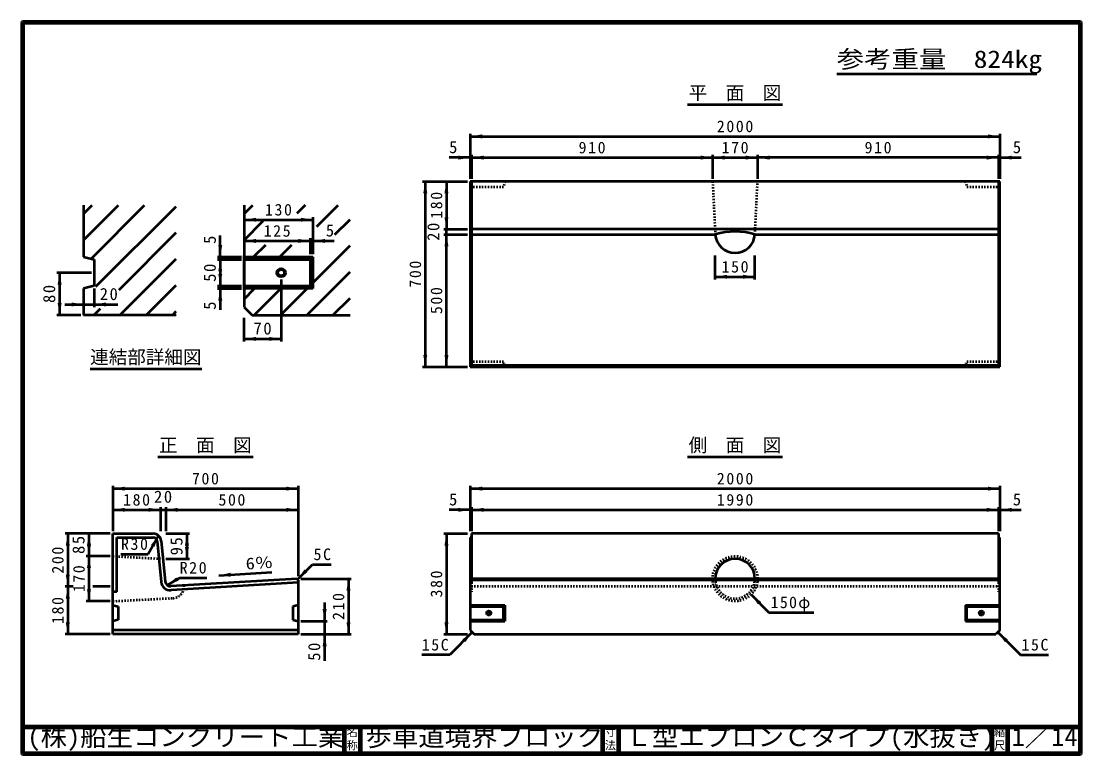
# Model space of a CAD drawing. Units: millimetres, scale not verified. Extents: x 100 to 4105, y 100 to 2870.
import ezdxf
from ezdxf.enums import TextEntityAlignment as Align

# ---------------------------------------------------------------- set-up
doc = ezdxf.new("R2010")
doc.units = ezdxf.units.MM
doc.header["$LTSCALE"] = 5
doc.linetypes.add('USER1', pattern=[2.2, 1, -1.2])
doc.layers.add('V-nasSTD', color=7, linetype='Continuous', lineweight=50)
doc.styles.add('ＭＳ ゴシック', font='')
doc.styles.get('ＭＳ ゴシック').set_extended_font_data('MS Gothic')

msp = doc.modelspace()

# ---------------------------------------------------------------- hatches: boundary and pattern name
at = {"layer": 'V-nasSTD'}
for points in [[(1840.824, 2442.5), (1795.824, 2435), (1840.824, 2427.5)], [(3750.824, 2427.5), (3795.824, 2435), (3750.824, 2442.5)], [(1750.824, 2347.5), (1795.824, 2355), (1750.824, 2362.5)], [(1845.824, 2362.5), (1800.824, 2355), (1845.824, 2347.5)], [(2665.824, 2347.5), (2710.824, 2355), (2665.824, 2362.5)], [(2755.824, 2362.5), (2710.824, 2355), (2755.824, 2347.5)], [(2835.824, 2347.5), (2880.824, 2355), (2835.824, 2362.5)], [(2925.824, 2347.5), (2880.824, 2355), (2925.824, 2362.5)], [(3745.824, 2362.5), (3790.824, 2355), (3745.824, 2347.5)], [(3840.824, 2347.5), (3795.824, 2355), (3840.824, 2362.5)], [(1633.324, 2220), (1625.824, 2265), (1618.324, 2220)], [(1713.324, 2220), (1705.824, 2265), (1698.324, 2220)], [(986.588, 2127.841), (941.588, 2120.341), (986.588, 2112.841)], [(1156.588, 2112.841), (1201.588, 2120.341), (1156.588, 2127.841)], [(1698.324, 2130), (1705.824, 2085), (1713.324, 2130)], [(986.588, 2047.841), (941.588, 2040.341), (986.588, 2032.841)], [(1146.588, 2032.841), (1191.588, 2040.341), (1146.588, 2047.841)], [(1246.588, 2032.841), (1201.588, 2040.341), (1246.588, 2047.841)], [(1713.324, 2020), (1705.824, 2065), (1698.324, 2020)], [(859.088, 2025.341), (851.588, 1980.341), (844.088, 2025.341)], [(859.088, 1925.341), (851.588, 1970.341), (844.088, 1925.341)], [(252.538, 1875.341), (245.038, 1920.341), (237.538, 1875.341)], [(844.088, 1915.341), (851.588, 1870.341), (859.088, 1915.341)], [(2765.824, 1897.5), (2720.824, 1905), (2765.824, 1912.5)], [(2825.824, 1912.5), (2870.824, 1905), (2825.824, 1897.5)], [(859.088, 1815.341), (851.588, 1860.341), (844.088, 1815.341)], [(237.538, 1805.341), (245.038, 1760.341), (252.538, 1805.341)], [(290.038, 1792.841), (335.038, 1800.341), (290.038, 1807.841)], [(420.038, 1807.841), (375.038, 1800.341), (420.038, 1792.841)], [(986.588, 1677.841), (941.588, 1670.341), (986.588, 1662.841)], [(1036.588, 1662.841), (1081.588, 1670.341), (1036.588, 1677.841)], [(1618.324, 1610), (1625.824, 1565), (1633.324, 1610)], [(1698.324, 1610), (1705.824, 1565), (1713.324, 1610)], [(490.824, 1112.5), (445.824, 1105), (490.824, 1097.5)], [(1100.824, 1097.5), (1145.824, 1105), (1100.824, 1112.5)], [(1840.824, 1112.5), (1795.824, 1105), (1840.824, 1097.5)], [(3750.824, 1097.5), (3795.824, 1105), (3750.824, 1112.5)], [(490.824, 1032.5), (445.824, 1025), (490.824, 1017.5)], [(580.824, 1017.5), (625.824, 1025), (580.824, 1032.5)], [(690.824, 1032.5), (645.824, 1025), (690.824, 1017.5)], [(1100.824, 1017.5), (1145.824, 1025), (1100.824, 1032.5)], [(1750.824, 1017.5), (1795.824, 1025), (1750.824, 1032.5)], [(1845.824, 1032.5), (1800.824, 1025), (1845.824, 1017.5)], [(3745.824, 1017.5), (3790.824, 1025), (3745.824, 1032.5)], [(3840.824, 1017.5), (3795.824, 1025), (3840.824, 1032.5)], [(283.324, 890), (275.824, 935), (268.324, 890)], [(363.324, 890), (355.824, 935), (348.324, 890)], [(589.809, 892.022), (618.804, 927.244), (602.799, 884.522)], [(733.324, 890), (725.824, 935), (718.324, 890)], [(1713.324, 890), (1705.824, 935), (1698.324, 890)], [(348.324, 895), (355.824, 850), (363.324, 895)], [(718.324, 885), (725.824, 840), (733.324, 885)], [(363.324, 805), (355.824, 850), (348.324, 805)], [(268.324, 780), (275.824, 735), (283.324, 780)], [(686.067, 769.894), (650.845, 740.898), (693.567, 756.903)], [(890.654, 787.352), (846.19, 777.143), (891.561, 772.379)], [(1169.84, 799.623), (1143.324, 762.5), (1180.447, 789.017)], [(1343.324, 720), (1335.824, 765), (1328.324, 720)], [(283.324, 690), (275.824, 735), (268.324, 690)], [(348.324, 725), (355.824, 680), (363.324, 725)], [(2893.051, 678.379), (2855.928, 704.896), (2882.444, 667.773)], [(1238.324, 650), (1245.824, 605), (1253.324, 650)], [(268.324, 600), (275.824, 555), (283.324, 600)], [(1328.324, 600), (1335.824, 555), (1343.324, 600)], [(1698.324, 600), (1705.824, 555), (1713.324, 600)], [(1776.807, 525.377), (1803.324, 562.5), (1766.2, 535.983)], [(3814.84, 525.377), (3788.324, 562.5), (3825.447, 535.983)], [(1253.324, 510), (1245.824, 555), (1238.324, 510)]]:
    msp.add_hatch(color=256, dxfattribs=at).paths.add_polyline_path(points)

# ---------------------------------------------------------------- linework, layer by layer
at = {"layer": 'V-nasSTD', "lineweight": 100}
for p, q in [((105, 2865), (105, 105)), ((4100, 2865), (105, 2865)), ((4100, 105), (4100, 2865)), ((105, 205), (4100, 205)), ((1320, 205), (1320, 105)), ((1380, 205), (1380, 105)), ((2295, 205), (2295, 105)), ((2355, 205), (2355, 105)), ((3765, 205), (3765, 105)), ((3825, 205), (3825, 105)), ((105, 105), (4100, 105))]:
    msp.add_line(p, q, dxfattribs=at)
at = {"layer": 'V-nasSTD'}
for p, q in [((3935, 2669.806), (3179.5, 2669.806)), ((2616.324, 2555), (2975.324, 2555)), ((1795.824, 2445), (1795.824, 2275)), ((3795.824, 2445), (3795.824, 2275)), ((1795.824, 2435), (3795.824, 2435)), ((1800.824, 2365), (1800.824, 2275)), ((2710.824, 2365), (2710.824, 2275)), ((2880.824, 2365), (2880.824, 2275)), ((3790.824, 2365), (3790.824, 2275)), ((1795.824, 2355), (1715.824, 2355)), ((1795.824, 2355), (1800.824, 2355)), ((1800.824, 2355), (2710.824, 2355)), ((2710.824, 2355), (2880.824, 2355)), ((3790.824, 2355), (2880.824, 2355)), ((3795.824, 2355), (3790.824, 2355)), ((3795.824, 2355), (3875.824, 2355)), ((1615.824, 2265), (1785.824, 2265)), ((1625.824, 2265), (1625.824, 1565)), ((1705.824, 2265), (1705.824, 2085)), ((1795.824, 2265), (1795.824, 1565)), ((3795.824, 2265), (1795.824, 2265)), ((1800.824, 2265), (1800.824, 1565)), ((3790.824, 2265), (3790.824, 1565)), ((3795.824, 1565), (3795.824, 2265)), ((335.038, 2175.341), (335.038, 1980.341)), ((335.038, 2142.617), (367.762, 2175.341)), ((335.038, 2043.622), (466.756, 2175.341)), ((363.609, 1973.198), (565.751, 2175.341)), ((382.109, 1867.704), (685.038, 2170.633)), ((941.588, 2175.341), (941.588, 1790.341)), ((941.588, 2142.617), (974.312, 2175.341)), ((1172.302, 2175.341), (1141.444, 2144.483)), ((1215.73, 2094.775), (1296.296, 2175.341)), ((1201.588, 2130.341), (1201.588, 1990.341)), ((941.588, 2120.341), (1201.588, 2120.341)), ((941.588, 2043.622), (1014.164, 2116.199)), ((1284.853, 2065.236), (1341.588, 2121.638)), ((1695.824, 2085), (1785.824, 2085)), ((1705.824, 2065), (1705.824, 2085)), ((3795.824, 2085), (1795.824, 2085)), ((469.37, 1855.97), (685.038, 2071.638)), ((851.588, 1980.341), (851.588, 2060.341)), ((1191.588, 2050.341), (1191.588, 1990.341)), ((1695.824, 2065), (1785.824, 2065)), ((1705.824, 1565), (1705.824, 2065)), ((1795.824, 2065), (2720.824, 2065)), ((2870.824, 2065), (3795.824, 2065)), ((941.588, 2040.341), (1191.588, 2040.341)), ((977.302, 1980.341), (1023.159, 2026.199)), ((1076.296, 1980.341), (1122.154, 2026.199)), ((1191.588, 2040.341), (1201.588, 2040.341)), ((1201.588, 2040.341), (1281.588, 2040.341)), ((1201.588, 1882.643), (1341.588, 2022.643)), ((335.038, 1980.341), (375.038, 1970.341)), ((375.038, 1970.341), (375.038, 1870.341)), ((472.736, 1760.341), (685.038, 1972.643)), ((841.588, 1980.341), (931.588, 1980.341)), ((841.588, 1970.341), (931.588, 1970.341)), ((851.588, 1980.341), (851.588, 1970.341)), ((851.588, 1970.341), (851.588, 1870.341)), ((941.588, 1855.341), (941.588, 1985.341)), ((941.588, 1980.341), (1201.588, 1980.341)), ((941.588, 1970.341), (1191.588, 1970.341)), ((1191.588, 1970.341), (1201.588, 1980.341)), ((1191.588, 1970.341), (1191.588, 1870.341)), ((1201.588, 1980.341), (1201.588, 1860.341)), ((2720.824, 1895), (2720.824, 1985)), ((2870.824, 1895), (2870.824, 1985)), ((1178.281, 1760.341), (1341.588, 1923.648)), ((365.038, 1920.341), (235.038, 1920.341)), ((245.038, 1920.341), (245.038, 1760.341)), ((1081.588, 1894.341), (1081.588, 1660.341)), ((2720.824, 1905), (2870.824, 1905)), ((375.038, 1870.341), (335.038, 1860.341)), ((335.038, 1860.341), (335.038, 1760.341)), ((375.038, 1860.341), (375.038, 1790.341)), ((571.731, 1760.341), (685.038, 1873.648)), ((841.588, 1870.341), (931.588, 1870.341)), ((841.588, 1860.341), (931.588, 1860.341)), ((851.588, 1870.341), (851.588, 1860.341)), ((851.588, 1860.341), (851.588, 1780.341)), ((941.588, 1870.341), (1191.588, 1870.341)), ((1201.588, 1860.341), (941.588, 1860.341)), ((941.588, 1820.633), (981.296, 1860.341)), ((980.291, 1760.341), (1080.291, 1860.341)), ((1079.286, 1760.341), (1179.286, 1860.341)), ((1191.588, 1870.341), (1201.588, 1860.341)), ((1277.276, 1760.341), (1341.588, 1824.653)), ((265.038, 1800.341), (335.038, 1800.341)), ((335.038, 1800.341), (375.038, 1800.341)), ((373.741, 1760.341), (398.93, 1785.529)), ((375.038, 1800.341), (465.038, 1800.341)), ((670.726, 1760.341), (685.038, 1774.653)), ((941.588, 1790.341), (971.588, 1760.341)), ((325.038, 1760.341), (235.038, 1760.341)), ((685.038, 1760.341), (335.038, 1760.341)), ((941.588, 1660.341), (941.588, 1750.341)), ((971.588, 1760.341), (1341.588, 1760.341)), ((941.588, 1670.341), (1081.588, 1670.341)), ((1615.824, 1565), (1785.824, 1565)), ((1795.824, 1565), (3795.824, 1565)), ((3790.824, 1570), (1800.824, 1570)), ((360.565, 1557.439), (781.825, 1557.439)), ((616.324, 1225), (975.324, 1225)), ((2616.324, 1225), (2975.324, 1225)), ((445.824, 1115), (445.824, 945)), ((445.824, 1105), (1145.824, 1105)), ((1145.824, 1115), (1145.824, 775)), ((1795.824, 1115), (1795.824, 945)), ((1795.824, 1105), (3795.824, 1105)), ((3795.824, 1115), (3795.824, 945)), ((445.824, 1025), (625.824, 1025)), ((625.824, 1035), (625.824, 945)), ((625.824, 1025), (645.824, 1025)), ((645.824, 1035), (645.824, 945)), ((645.824, 1025), (1145.824, 1025)), ((1795.824, 1025), (1715.824, 1025)), ((1795.824, 1025), (1800.824, 1025)), ((1800.824, 1035), (1800.824, 945)), ((1800.824, 1025), (3790.824, 1025)), ((3790.824, 1035), (3790.824, 945)), ((3795.824, 1025), (3790.824, 1025)), ((3795.824, 1025), (3875.824, 1025)), ((435.824, 935), (265.824, 935)), ((275.824, 935), (275.824, 735)), ((355.824, 935), (355.824, 850)), ((445.824, 555), (445.824, 935)), ((445.824, 935), (598.674, 935)), ((618.804, 927.244), (578.804, 857.962)), ((645.824, 935), (735.824, 935)), ((725.824, 935), (725.824, 840)), ((1695.824, 935), (1785.824, 935)), ((1705.824, 935), (1705.824, 555)), ((3790.824, 935), (1800.824, 935)), ((1800.824, 935), (1800.824, 750.276)), ((3790.824, 935), (3790.824, 750.276)), ((460.824, 920), (598.674, 920)), ((460.824, 715), (460.824, 920)), ((613.6, 906.493), (628.984, 752.644)), ((628.525, 907.985), (643.91, 754.137)), ((1795.824, 920), (1795.824, 570)), ((1800.824, 920), (1795.824, 920)), ((3795.824, 920), (3790.824, 920)), ((3795.824, 570), (3795.824, 920)), ((435.824, 850), (345.824, 850)), ((355.824, 850), (355.824, 680)), ((476.804, 857.962), (578.804, 857.962)), ((645.824, 840), (735.824, 840)), ((1143.324, 762.5), (1199.892, 819.069)), ((1199.892, 819.069), (1269.892, 819.069)), ((650.845, 740.898), (698.477, 768.398)), ((1140.824, 765), (665.021, 736.163)), ((698.477, 768.398), (800.477, 768.398)), ((846.19, 777.143), (1045.824, 789.242)), ((1140.824, 765), (1145.824, 760)), ((1155.824, 765), (1345.824, 765)), ((1335.824, 765), (1335.824, 555)), ((3795.824, 765), (1795.824, 765)), ((295.824, 735), (265.824, 735)), ((275.824, 735), (275.824, 555)), ((435.824, 735), (370.824, 735)), ((1145.824, 750.276), (665.928, 721.191)), ((1145.824, 760), (1145.824, 555)), ((1800.824, 750.276), (1795.824, 750.276)), ((3790.824, 760), (1800.824, 760)), ((3795.824, 750.276), (3790.824, 750.276)), ((460.824, 715), (445.824, 715)), ((2855.928, 704.896), (2923.103, 637.721)), ((435.824, 680), (345.824, 680)), ((445.824, 665), (465.824, 660)), ((465.824, 660), (465.824, 610)), ((1145.824, 665), (1125.824, 660)), ((1125.824, 660), (1125.824, 610)), ((1245.824, 675), (1245.824, 605)), ((1795.824, 665), (1925.824, 665)), ((1795.824, 660), (1920.824, 660)), ((1920.824, 660), (1925.824, 665)), ((1920.824, 610), (1920.824, 660)), ((1925.824, 665), (1925.824, 605)), ((3665.824, 665), (3795.824, 665)), ((3665.824, 665), (3665.824, 605)), ((3665.824, 665), (3670.824, 660)), ((3670.824, 660), (3795.824, 660)), ((3670.824, 610), (3670.824, 660)), ((465.824, 610), (445.824, 605)), ((1125.824, 610), (1145.824, 605)), ((1155.824, 605), (1255.824, 605)), ((1245.824, 605), (1245.824, 555)), ((1795.824, 610), (1920.824, 610)), ((1795.824, 605), (1925.824, 605)), ((1920.824, 610), (1925.824, 605)), ((2923.103, 637.721), (3093.103, 637.721)), ((3670.824, 610), (3665.824, 605)), ((3665.824, 605), (3795.824, 605)), ((3670.824, 610), (3795.824, 610)), ((1145.824, 570), (445.824, 570)), ((1803.324, 562.5), (1718.471, 477.647)), ((1795.824, 570), (1810.824, 555)), ((3795.824, 570), (3780.824, 555)), ((3788.324, 562.5), (3873.176, 477.647)), ((435.824, 555), (265.824, 555)), ((1145.824, 555), (445.824, 555)), ((1155.824, 555), (1345.824, 555)), ((1245.824, 555), (1245.824, 455)), ((1695.824, 555), (1785.824, 555)), ((1810.824, 555), (3780.824, 555)), ((1718.471, 477.647), (1612.471, 477.647)), ((3873.176, 477.647), (3979.176, 477.647))]:
    msp.add_line(p, q, dxfattribs=at)
at = {"layer": 'V-nasSTD', "linetype": 'USER1'}
for p, q in [((1795.824, 2245), (1920.824, 2245)), ((1925.824, 2265), (1920.824, 2245)), ((2710.824, 2265), (2720.824, 2065)), ((2870.824, 2065), (2880.824, 2265)), ((3665.824, 2265), (3670.824, 2245)), ((3670.824, 2245), (3795.824, 2245)), ((1795.824, 1585), (1920.824, 1585)), ((1925.824, 1565), (1920.824, 1585)), ((3665.824, 1565), (3670.824, 1585)), ((3670.824, 1585), (3795.824, 1585)), ((445.824, 850), (635.324, 840)), ((3795.824, 735), (1795.824, 735)), ((1800.824, 750.276), (1800.824, 715)), ((3790.824, 750.276), (3790.824, 715)), ((445.824, 680), (673.122, 691.626)), ((1795.824, 715), (1800.824, 715)), ((3795.824, 715), (3790.824, 715))]:
    msp.add_line(p, q, dxfattribs=at)
at = {"layer": 'V-nasSTD', "lineweight": 13}
msp.add_lwpolyline([(100, 100), (100, 2870), (4105, 2870), (4105, 100)], close=True, dxfattribs=at)
at = {"layer": 'V-nasSTD'}
for centre, radius in [((1081.588, 1920.341), 16), ((1081.588, 1920.341), 12), ((1865.824, 635), 8), ((1865.824, 635), 6), ((3725.824, 635), 8), ((3725.824, 635), 6)]:
    msp.add_circle(centre, radius, dxfattribs=at)
at = {"layer": 'V-nasSTD', "linetype": 'USER1'}
msp.add_circle((2795.824, 765), 85, dxfattribs=at)
at = {"layer": 'V-nasSTD'}
for centre, radius, start, end in [((2795.824, 1802.393), 273.107, 74.06078, 105.93922), ((2795.824, 2070.179), 75.179, 183.94987, 356.05013), ((598.674, 905), 30, 5.71059, 90), ((598.674, 905), 15, 5.71059, 90), ((2795.824, 765), 75, 0, 180), ((663.811, 756.127), 35, 185.71059, 273.46823), ((663.811, 756.127), 20, 185.71059, 273.46823)]:
    msp.add_arc(centre, radius, start, end, dxfattribs=at)
at = {"layer": 'V-nasSTD', "linetype": 'USER1'}
for centre, radius, start, end in [((2795.824, 765), 75, 180, 0), ((670.824, 736.568), 45, 272.92811, 3.40168)]:
    msp.add_arc(centre, radius, start, end, dxfattribs=at)

# ---------------------------------------------------------------- texts
at = {"layer": 'V-nasSTD', "style": 'ＭＳ ゴシック'}
for s, height, width, p in [('参考重量\u3000824kg', 65.98, 1.15, (3179.5, 2759.806)), ('(株)船生コンクリート工業', 69.65, 1.05, (123.279, 202.55)), ('歩車道境界ブロック', 69.65, 1.05, (1400, 202.47)), ('Ｌ型エプロンＣタイプ(水抜き)', 69.65, 1.05, (2382.325, 202.508)), ('1／14', 69.65, 1.05, (3840, 202.582))]:
    msp.add_text(s, height=height, dxfattribs=dict(at, width=width)).set_placement(p, align=Align.TOP_LEFT)
for s, height, p in [('平\u3000面\u3000図', 51.32, (2620.324, 2625)), ('5', 45.82, (1715.824, 2417.5)), ('5', 45.82, (3844.574, 2417.5)), ('5', 45.82, (1250.338, 2102.841)), ('連結部詳細図', 51.32, (360.565, 1627.439)), ('正\u3000面\u3000図', 51.32, (620.324, 1295)), ('側\u3000面\u3000図', 51.32, (2620.324, 1295)), ('5', 45.82, (1715.824, 1087.5)), ('5', 45.82, (3844.574, 1087.5)), ('名', 30.79, (1328.982, 200.999)), ('寸', 30.79, (2303.982, 200.999)), ('縮', 30.79, (3773.982, 200.999)), ('称', 30.79, (1328.976, 151.01)), ('法', 30.79, (2303.976, 151.01)), ('尺', 30.79, (3773.976, 151.01))]:
    msp.add_text(s, height=height, dxfattribs=at).set_placement(p, align=Align.TOP_LEFT)
for p in [(789.088, 2029.091), (789.088, 1780.341)]:
    msp.add_text('5', height=45.82, rotation=90, dxfattribs=at).set_placement(p, align=Align.TOP_LEFT)
at = {"layer": 'V-nasSTD', "style": 'ＭＳ ゴシック', "width": 1.15}
msp.add_text('6％', height=43.99, rotation=3.468, dxfattribs=at).set_placement((946.37, 843.325), align=Align.TOP_LEFT)
at = {"layer": 'V-nasSTD', "attachment_point": 1, "style": 'ＭＳ ゴシック'}
for s, insert, char_height in [('\\T1.2;2000', (2726.824, 2495), 43.99), ('\\T1.2;910', (2204.824, 2415), 43.99), ('\\T1.2;170', (2744.824, 2415), 43.99), ('\\T1.2;910', (3284.824, 2415), 43.99), ('\\T1.2;130', (1020.588, 2180.341), 43.99), ('\\T1.2;125', (1015.588, 2100.341), 43.99), ('\\T1.2;150', (2744.824, 1965), 43.99), ('\\T1.19;20', (396.538, 1862.841), 45.82), ('\\T1.19;70', (977.338, 1732.841), 45.82), ('\\T1.2;700', (744.824, 1165), 43.99), ('\\T1.2;2000', (2726.824, 1165), 43.99), ('\\T1.2;180', (484.824, 1085), 43.99), ('\\T1.19;20', (601.574, 1097.5), 45.82), ('\\T1.2;500', (844.824, 1085), 43.99), ('\\T1.2;1990', (2726.824, 1085), 43.99), ('\\T1.2;R30', (476.804, 917.962), 43.99), ('\\T1.2;5C', (1203.892, 879.069), 43.99), ('\\T1.2;R20', (698.477, 828.398), 43.99), ('\\T1.16;150φ', (2930.103, 697.721), 43.99), ('\\T1.2;15C', (1612.471, 537.647), 43.99), ('\\T1.2;15C', (3877.176, 537.647), 43.99)]:
    msp.add_mtext(s, dxfattribs=dict(at, insert=insert, char_height=char_height))
at = {"layer": 'V-nasSTD', "attachment_point": 1, "rotation": 90, "style": 'ＭＳ ゴシック'}
for s, insert, char_height in [('\\T1.2;180', (1645.824, 2124), 43.99), ('\\T1.19;20', (1633.324, 2040.75), 45.82), ('\\T1.2;700', (1565.824, 1864), 43.99), ('\\T1.19;50', (789.088, 1886.091), 45.82), ('\\T1.19;80', (182.538, 1806.091), 45.82), ('\\T1.2;500', (1645.824, 1764), 43.99), ('\\T1.19;85', (293.324, 858.25), 45.82), ('\\T1.2;200', (215.824, 784), 43.99), ('\\T1.19;95', (663.324, 853.25), 45.82), ('\\T1.2;170', (295.824, 714), 43.99), ('\\T1.2;380', (1645.824, 694), 43.99), ('\\T1.2;180', (215.824, 594), 43.99), ('\\T1.2;210', (1275.824, 609), 43.99), ('\\T1.19;50', (1183.324, 455), 45.82)]:
    msp.add_mtext(s, dxfattribs=dict(at, insert=insert, char_height=char_height))

doc.saveas('drawing.dxf')
